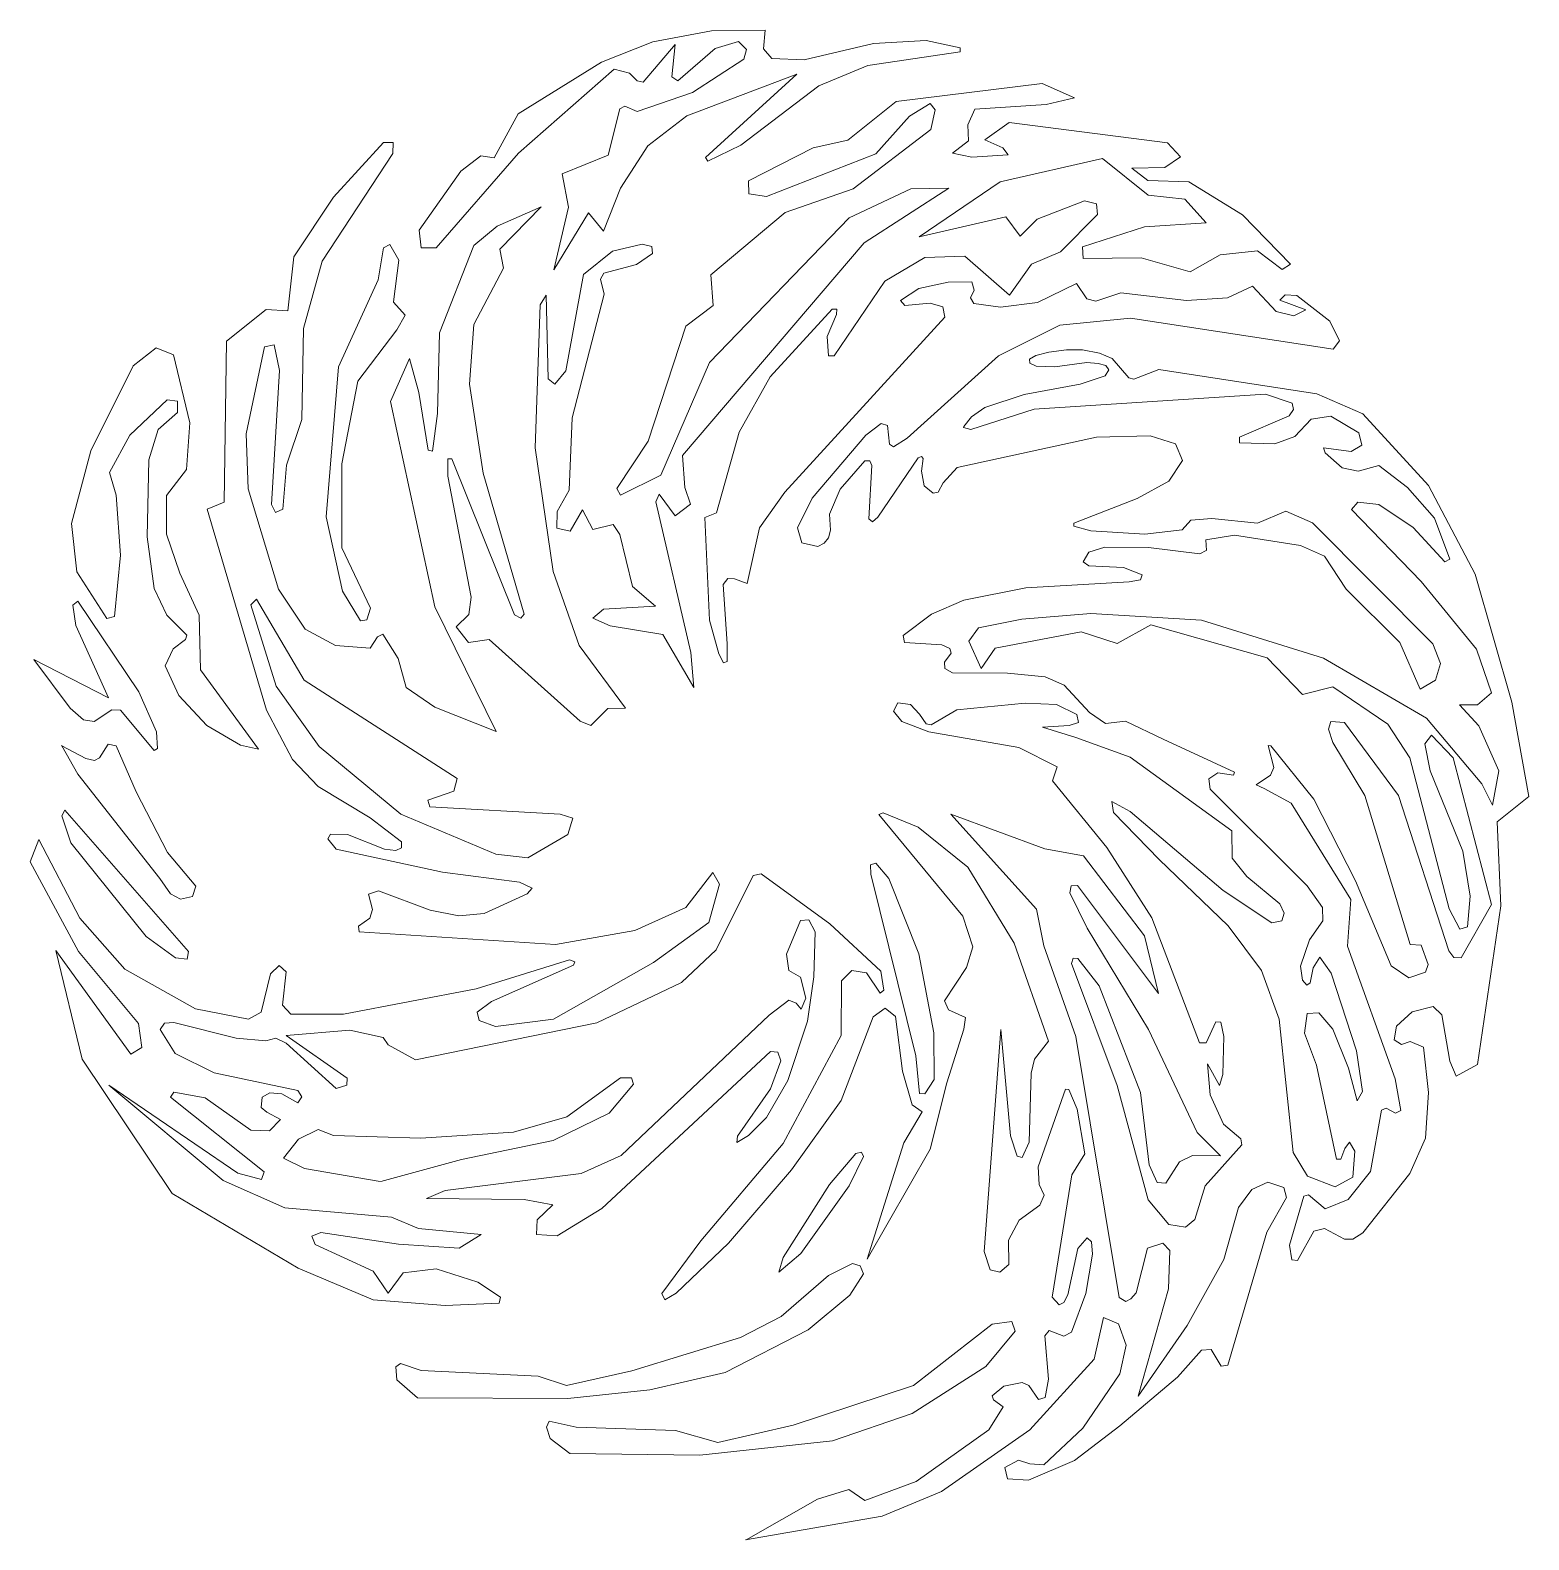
# Model space of a CAD drawing. Header units: millimetres. Extents: x -63086 to 144078, y -129912 to 13382.
# Drawn here: x 63668 to 64662, y -56157 to -55155 of the extents above; entities that cross this region are included whole.
import ezdxf

# ---------------------------------------------------------------- set-up
doc = ezdxf.new("R2010")
doc.units = ezdxf.units.MM
doc.layers.get('0').update_dxf_attribs({"lineweight": 0})
doc.layers.add('観葉植物', color=92, linetype='Continuous', lineweight=9)

# ---------------------------------------------------------------- blocks, each defined once
blk = doc.blocks.new('樹木平面（CAD素材.com）1d2430ac')
at = {"color": 0, "linetype": 'ByBlock', "lineweight": -2}
for points in [[(2.9, 483), (-70, 455.4), (-96, 435.5), (-114.1, 407.4), (-125.3, 378.9), (-135.3, 391), (-158.4, 353.3), (-148.6, 394.9), (-152.7, 417), (-122.3, 429.4), (-114.5, 460), (-111.1, 461.8), (-103.1, 458.4), (-66.3, 470.9), (-32.3, 493.1), (-30.5, 499.5), (-35.7, 504.7), (-51.3, 500.2), (-75.9, 478.7), (-80, 481.4), (-77.8, 502.7), (-99, 477.8), (-103.1, 478.7), (-108.1, 483.7), (-118.2, 486.5), (-181.7, 430.7), (-236.5, 367.9), (-246.3, 367.9), (-247.7, 379.6), (-220.1, 418.6), (-206.8, 428.9), (-197.9, 427.5), (-181.9, 456.8), (-126.6, 491), (-92.6, 504.5), (-53.6, 511.8), (-18.1, 512.3), (-19.1, 499.9), (-13.6, 493.5), (7.9, 492.6), (53.8, 503.4), (88.7, 505.4), (111.4, 500.6), (111.4, 497.9), (50.1, 488.8), (17.5, 475.3), (-34.1, 436), (-56.1, 425.3), (-57.7, 427.8), (2.9, 483)], [(274.8, 166.9), (274.4, 173.9), (293.5, 177.1), (337.2, 170.3), (353.2, 163.2), (367.5, 141.3), (403.2, 105.9), (416.7, 74.9), (426.9, 80.8), (430.2, 91.9), (425, 104.9), (345.2, 185.3), (327.6, 192.9), (308.8, 185), (278.4, 188.2), (264.5, 187.1), (258.6, 180.5), (233.9, 177.7), (198.1, 179.9), (186.7, 183), (186.9, 185), (228.9, 201.3), (249.8, 212.9), (258.9, 226.6), (254.3, 237.6), (237.4, 243.1), (201.9, 242), (109.4, 222), (100.1, 211.9), (96.8, 205.6), (93.4, 204.9), (87.5, 209.8), (85.6, 219.6), (86.8, 227.9), (85.7, 229.2), (83.5, 228.3), (56.8, 188.9), (53.1, 186), (50.7, 188), (52.8, 223.4), (51.5, 226.5), (48.2, 226.4), (31.7, 207.6), (24.7, 191.1), (25.3, 180.4), (23.9, 175.3), (21.1, 171.8), (16.9, 169.6), (6.3, 171.9), (3.5, 182), (13.1, 201.6), (48.8, 243.4), (58.9, 251.2), (63.2, 249.9), (64.4, 237.5), (67.2, 235.7), (76.1, 241.5), (136.8, 296), (177.5, 316.5), (224.4, 321.1), (359, 300.6), (363.1, 306.1), (356.7, 319.1), (334.7, 336.2), (327, 336.7), (323.6, 333), (340.7, 326.6), (332.9, 322.7), (321, 325.5), (305.3, 342.4), (288.8, 334.6), (261.6, 332.9), (218, 338), (201.3, 332.5), (195.5, 334), (188.6, 344.2), (162.8, 331.6), (138.1, 328.5), (120.4, 330.8), (118.3, 334.6), (120.7, 339.8), (119.2, 345.3), (103.5, 345.1), (84, 340.9), (71.7, 332.9), (74.6, 329.6), (91.5, 331.1), (99.9, 328.7), (101.1, 321.8), (-5.1, 205.6), (-21.7, 181.9), (-30.1, 144.9), (-38.3, 148), (-42.9, 148.3), (-45.9, 144.3), (-43.3, 105), (-43.3, 93.2), (-45.8, 92.4), (-48.7, 98.3), (-55.1, 120.7), (-58, 188.7), (-50.4, 191.8), (-35.3, 245.5), (-14.7, 282.2), (26.5, 327), (29.6, 327), (29.4, 323.6), (23, 309), (23.9, 296.2), (27.7, 296.1), (61.4, 345.7), (88, 361.4), (114.5, 362.3), (144.1, 336.3), (158.7, 357), (177.9, 365.2), (202.6, 390), (201.8, 397), (193.9, 399), (162.5, 386.8), (151.1, 375.6), (141.6, 388.4), (84.1, 375.1), (138, 411.6), (205.9, 427), (236.2, 402.8), (260.4, 400.2), (274.7, 384.3), (233.6, 381.7), (192.5, 368.4), (193, 360.7), (231.6, 361.2), (264, 351.9), (284, 363.2), (308.7, 365.8), (325.1, 353.5), (330.6, 357), (298.7, 389.6), (263.1, 411.5), (236, 412.5), (225.4, 420.7), (247.3, 421.1), (257.6, 428.3), (249, 437.5), (143.8, 450.9), (127.7, 439.6), (139.7, 434.1), (143.2, 429.6), (119.2, 427.9), (106.2, 430.7), (116.8, 438.9), (116.4, 449.5), (121.2, 459.8), (168.5, 462.9), (187.3, 467.3), (165.8, 476.9), (68.8, 464.9), (36.9, 439.2), (13.7, 434.1), (-29.2, 412.2), (-28.8, 403.6), (-17.2, 401.9), (55.4, 430.3), (77.7, 455.3), (91.4, 463.6), (94.8, 459.5), (91.8, 446.4), (40.4, 407), (-4.8, 391.3), (-54.2, 349.8), (-52.5, 329.6), (-70.6, 315.9), (-95.6, 239.5), (-116.5, 208), (-114.1, 203.5), (-87.4, 216.9), (-54.9, 291.6), (37.6, 387.8), (78.7, 407), (103.8, 407.4), (47.6, 371.1), (-73, 229.9), (-71.3, 208.7), (-67.5, 197.7), (-77.8, 189.8), (-88.4, 204.2), (-90.7, 199.1), (-67.4, 99.1), (-65.5, 76), (-85.9, 111), (-121, 116.9), (-132.5, 121.9), (-125.4, 127.9), (-90.9, 129.9), (-106, 142.9), (-114.6, 177.4), (-119, 184.1), (-132.5, 180.9), (-139.3, 193.9), (-147.5, 179.7), (-156.4, 181.8), (-156.2, 192.7), (-148.2, 206.9), (-146.2, 254.9), (-124.9, 337.1), (-127.4, 347.1), (-125.1, 351), (-103.4, 356.7), (-92.9, 364), (-93.2, 368.6), (-99.6, 370.2), (-119.4, 365.6), (-138.6, 350.1), (-150.3, 286.2), (-157.6, 277.2), (-162.1, 280.9), (-163.3, 336.4), (-167.4, 330), (-170.6, 235), (-158.7, 153), (-141.6, 103.9), (-110.8, 62.1), (-122.4, 61.9), (-133.8, 50.7), (-140.9, 53.6), (-201.2, 107.8), (-214.9, 105.9), (-223.1, 116.2), (-214.7, 124.4), (-213.1, 135.9), (-228.6, 216.3), (-228.6, 227.7), (-226.1, 227.7), (-184.5, 124.2), (-180.2, 121.9), (-178.1, 124.7), (-205.1, 218.3), (-214.2, 277.2), (-211.5, 317), (-191.6, 354.2), (-194.1, 367), (-166.7, 395.1), (-195.9, 382.1), (-211.5, 369.3), (-234.1, 311.3), (-235.5, 257.8), (-238.9, 232.9), (-241.6, 233.4), (-248, 271.8), (-254, 294.4), (-266.8, 265.8), (-237.3, 129.5), (-196.6, 46.8), (-237.3, 62.8), (-256.2, 76), (-261.7, 95.2), (-271.8, 111.4), (-275.4, 109.6), (-280.2, 102.1), (-303.1, 103.7), (-323.4, 114.6), (-341, 141.3), (-361.1, 207.8), (-362.5, 244.4), (-350.3, 302.1), (-344, 303.3), (-340.3, 286.4), (-345.6, 197.5), (-343, 192.1), (-338.2, 194.3), (-335.7, 223.6), (-325.5, 253.9), (-324.5, 314.2), (-312.1, 358.9), (-265.1, 430.4), (-264.9, 437.7), (-271.3, 437.7), (-304.6, 401.4), (-330.8, 361.8), (-334.9, 325.9), (-349.3, 326.9), (-375.5, 305.8), (-377, 198.9), (-388.3, 194.3), (-349, 60.8), (-331.8, 28.1), (-314.7, 10.1), (-280.1, -10.7), (-259.4, -26.6), (-259.4, -30.5), (-263.1, -32.2), (-270.7, -31.4), (-295.3, -21.7), (-306.5, -21.4), (-308.4, -24.5), (-302.7, -31.4), (-232.3, -46.6), (-181.1, -53.2), (-172.6, -57.2), (-176.1, -61), (-204.5, -74), (-221.3, -75.7), (-240.3, -71.8), (-274.6, -59), (-281.3, -61.2), (-278.7, -71.4), (-280.4, -77.3), (-288, -82.6), (-287.6, -86.2), (-157.2, -94.6), (-104.5, -85.5), (-70.6, -70.1), (-52.8, -46.9), (-48.4, -54.6), (-55.5, -80), (-92.1, -106.6), (-158.6, -144.2), (-197.1, -149.1), (-207.9, -145.2), (-209.2, -139.6), (-199.6, -132.6), (-145.3, -108.5), (-144.3, -106.1), (-147.8, -104.9), (-209.8, -124.2), (-297.8, -141), (-332.8, -141), (-338.4, -135), (-335.9, -112.8), (-340.7, -108.7), (-346.4, -114.2), (-352.6, -139.5), (-361, -144.3), (-396.2, -137.5), (-443, -111), (-472.9, -77.2), (-500.1, -24.9), (-505.8, -39.7), (-473.8, -99.3), (-433.9, -147.1), (-431.8, -163.1), (-439.1, -167.4), (-488.9, -98.6), (-471.3, -170.8), (-411.5, -259.9), (-327.9, -309.5), (-278.1, -330.5), (-230.4, -334.4), (-194.5, -332.8), (-193.6, -328.9), (-208.7, -318.8), (-236.3, -310.1), (-258.2, -312.7), (-268.3, -326.1), (-278.3, -311.5), (-316.7, -293.9), (-319, -288.4), (-313, -285.9), (-261.4, -293.7), (-221.2, -296.2), (-206.6, -287.3), (-248.2, -283.2), (-266, -275.7), (-336.8, -269.5), (-377.7, -251.4), (-453.7, -188.1), (-368.1, -246.4), (-352.3, -250.8), (-350.5, -245.5), (-412.6, -196), (-410.6, -192.8), (-389.6, -196.5), (-359.3, -218), (-347.1, -218.4), (-339.7, -210.8), (-348.8, -206.1), (-352.5, -202.9), (-351.9, -196), (-346.7, -193.1), (-338.8, -193.9), (-328.1, -199.7), (-325.5, -195.9), (-328.3, -191.5), (-383.8, -179.9), (-409.7, -167.1), (-419.5, -151.1), (-416.7, -146.8), (-410.6, -146.4), (-369.2, -156.9), (-349.4, -158.7), (-342.7, -156.9), (-336, -160.1), (-302.7, -190.2), (-295.7, -188.1), (-295.5, -183.4), (-335.9, -155.1), (-293.8, -151.6), (-271.6, -156.4), (-268.3, -161.3), (-250.1, -171.2), (-129.8, -146.7), (-73.5, -120), (-50.5, -98.3), (-26, -48.8), (-20.8, -47.7), (24.9, -80.9), (58.8, -112.4), (60.8, -125.1), (58.2, -126.9), (49.2, -113.5), (39.5, -112), (32.6, -118.8), (32.3, -155.1), (-6.2, -226.8), (-60.7, -291.5), (-86.6, -326.4), (-84.6, -330.6), (-77.2, -326.2), (-42.4, -292.9), (-0.6, -244.3), (32.5, -198.2), (53.7, -142.6), (61.5, -136.9), (68.5, -142.5), (73, -178.8), (79.4, -201.1), (86.1, -205.7), (74, -226.4), (49.6, -303.6), (91.4, -230.6), (102.6, -186.5), (113.8, -150.8), (114.9, -143.1), (103.7, -138.1), (101, -132.1), (115.6, -110), (119.7, -96.3), (113.1, -75.9), (57.4, -8.3), (60.3, -7.2), (83.6, -16.8), (116.5, -43.3), (147.3, -93.7), (170, -158.8), (160.6, -170.9), (158.5, -180.1), (157.2, -226), (152.6, -236), (149.2, -235.1), (144.8, -221.6), (138.3, -151.2), (127.2, -298.5), (131.3, -310.7), (137.7, -312.2), (143.6, -307.2), (143.5, -291), (150.5, -277.6), (164.3, -267.7), (167.2, -261), (163.9, -254), (163.1, -242.3), (181.2, -190.7), (183.5, -190.9), (189, -204.1), (194, -233.6), (185.4, -247.5), (172.4, -328.7), (177, -333.9), (180.2, -332.4), (182.9, -327.2), (189.5, -296.4), (195.7, -289.5), (198.5, -292.1), (199.1, -300.2), (194.7, -326.4), (185.2, -352.1), (180.1, -354.8), (170.5, -351), (167.6, -354.4), (170.1, -383.2), (167.8, -395.4), (163.4, -396.7), (156.9, -387.5), (152.5, -385.5), (140.3, -387.9), (132.5, -394.4), (133.5, -397), (139.8, -401.6), (130.3, -416.9), (82.2, -451.2), (48.2, -463.7), (37.4, -456.4), (16.7, -462.9), (-30.7, -489.8)], [(-264.8, 331.7), (-256.9, 323.2), (-262.4, 313.3), (-288.4, 279.2), (-299.1, 224.5), (-298.9, 168.6), (-279.9, 128.6), (-282.5, 120.8), (-286.6, 120.1), (-298.6, 139.8), (-309.3, 189.2), (-301.2, 288.7), (-274.8, 346.6), (-271.4, 367.9), (-267.2, 369.9), (-261.1, 359.6), (-264.8, 331.9), (-264.8, 331.8)], [(-354.3, 34.9), (-366.3, 37.7), (-388.5, 50.6), (-407.1, 70.6), (-416.2, 90.2), (-410.9, 101.5), (-402.8, 107.8), (-401.9, 110.7), (-415.2, 123.9), (-423.5, 141.7), (-428.3, 176), (-427, 227), (-420.9, 247.1), (-408.1, 258.5), (-408.1, 265.9), (-414.9, 266.8), (-439.8, 243.5), (-453.3, 218.6), (-448.7, 203.5), (-446, 163.8), (-449.9, 123.1), (-454.9, 121.7), (-474.8, 152.8), (-478.4, 184.8), (-465.6, 233), (-437.5, 289.4), (-422.2, 301.5), (-410.8, 296.7), (-399.8, 251.7), (-402.1, 220.6), (-415.4, 203.3), (-415.4, 177.7), (-406.5, 151.9), (-393.7, 124), (-392.8, 87.7), (-354.3, 34.9), (-354.4, 34.9)], [(113.9, 249.2), (118.9, 255.6), (127.7, 261.8), (153.9, 270.4), (190.9, 277.4), (207.7, 282.9), (210, 286.7), (208.1, 289.7), (202.9, 291.1), (195.4, 291.6), (174.2, 288.9), (161.7, 289.2), (157.5, 291.3), (157.4, 293.8), (161.6, 296.4), (170.3, 298.6), (181.9, 300.1), (192.5, 300), (203.9, 297.8), (212.3, 294.4), (223.4, 281.5), (226.7, 280.7), (243.3, 287.1), (348, 270.9), (378.7, 257.6), (422.1, 210.1), (453.1, 151.1), (477.4, 66.2), (488.7, 3.5), (467.8, -13.3), (470.2, -69.1), (454.8, -174.3), (440.6, -182.1), (436.3, -172.2), (431.1, -141.3), (425.2, -135.8), (411.3, -139.3), (401, -148.8), (399.5, -158), (404.2, -161.1), (410, -159), (418.8, -162.9), (422.1, -193), (420.3, -223.3), (409.8, -246.8), (378.6, -286.1), (371.9, -290.3), (366.4, -290.3), (353.2, -283.2), (346.1, -284.9), (335.2, -304.4), (331.5, -304), (330, -294.3), (339.5, -261.7), (342.5, -260.8), (353.5, -270.1), (368.8, -264), (383.6, -245.3), (391.1, -204.6), (394.1, -203.4), (400.2, -206.6), (403.9, -204.8), (400.1, -183.8), (368.5, -95.9), (370.7, -64.8), (331, -0.9), (313.2, 8.9), (307.9, 11.2), (317.3, 17.7), (319.5, 22.9), (315.7, 37.5), (317.6, 37.3), (346.1, 1.7), (373.8, -52.4), (397.5, -108.9), (409.1, -116.8), (420.3, -113.1), (421.9, -107.9), (417.4, -95.2), (410.1, -94.6), (380, 4.3), (358.8, 39.5), (355.8, 48.3), (357.4, 53.4), (366.4, 52.6), (402.2, 4.2), (435.7, -99), (438.9, -103.3), (443.9, -103.5), (464, -68.1), (438.6, 29.2), (424.2, 44.3), (419.7, 38.5), (423.3, 20.7), (444.9, -32.7), (449.9, -62.6), (448, -82.9), (443, -84.4), (435.9, -71), (409.9, 29.3), (395.3, 51.6), (358.7, 76.3), (338.6, 71.3), (315.2, 95.7), (237.8, 117.6), (215.6, 105.2), (191.6, 112.9), (134.5, 102), (125.3, 88.5), (117.1, 106.6), (123.6, 115.6), (152.4, 121.2), (198.1, 125), (271.5, 120.6), (352.4, 95.5), (420.9, 55.5), (457.5, 12), (464.7, -2.1), (468.8, 20.5), (455.5, 50.4), (442.8, 64.4), (454.8, 64.4), (464, 72.3), (454.1, 101.4), (417.4, 146.3), (371, 194.1), (375.3, 198.9), (389.3, 197.3), (412, 182.1), (433, 159.4), (436.3, 161.2), (426.1, 188.3), (408.2, 208.6), (389.3, 223.4), (375.4, 219.6), (364.9, 221.7), (353.5, 231.6), (352.4, 235.1), (370.9, 232.5), (377.9, 236.8), (376, 245), (357.3, 256.1), (344.4, 254), (333.5, 242.6), (320.1, 237.7), (296.7, 238.4), (296.7, 242.1), (329.7, 256.3), (332.5, 260.5), (331.6, 264.6), (313.9, 270.6), (160.4, 260.7), (118.4, 247.3), (113.5, 248.6), (113.8, 249.1)], [(-31.2, -489.9), (59.6, -474.1), (99, -457.9), (157.6, -416.8), (200.3, -369.9), (206.4, -342.3), (216.4, -346.6), (221.6, -360.6), (217.3, -379.8), (192.8, -415.8), (166.8, -440.1), (157.5, -439.4), (150, -437), (140.9, -441.8), (142.7, -449.4), (156.8, -450.3), (187.3, -437.3), (217.4, -414.3), (255.7, -381.9), (271.5, -363.9), (278, -363.6), (284.6, -374.6), (289, -374), (315, -285.7), (327.9, -262.6), (326.1, -255.9), (315.6, -252.5), (304.9, -257.4), (296.1, -269.3), (286.3, -303.7), (262, -347.7), (229.5, -394.6), (249.6, -323.2), (250.5, -297.8), (245.8, -293), (235.6, -296.2), (228.2, -325.9), (224.7, -330), (221.3, -331.7), (216.9, -329), (188.1, -155.8), (166.9, -95.5), (162.1, -71.2), (105.2, -8.2), (167.6, -31.1), (193.2, -35.9), (233.7, -89), (242.9, -127.3), (189.3, -55.6), (185.1, -55.8), (184.2, -60.3), (195.6, -83.8), (236.3, -151.1), (268.7, -219.6), (284.2, -235), (265.6, -234.8), (257, -239), (247.8, -253.2), (242.1, -252.6), (236.7, -240.9), (231.1, -192.9), (203.7, -122.1), (189.5, -103.9), (186.4, -103.8), (185.2, -107.3), (215.5, -188.2), (236.1, -264.2), (249.8, -280.5), (261, -282.4), (267.1, -277.3), (274, -254.9), (298.3, -227.6), (297.7, -223.7), (286.2, -213.9), (277.2, -194.4), (275.5, -174), (283.4, -188.2), (285.6, -180.9), (286.3, -155.8), (284.3, -146.2), (281, -146), (274.7, -160), (270.2, -160), (238.5, -76.9), (208.8, -30.4), (172.6, 14), (175.8, 23.3), (150.2, 36), (90.5, 46.5), (72.7, 53.3), (67.2, 60.2), (70.1, 65.8), (78.3, 64.7), (84.4, 58.2), (88.8, 51.8), (92.2, 51.2), (109.1, 61.1), (154.4, 65.5), (175.3, 64.6), (188.7, 57.9), (189.8, 52.6), (183.7, 50.6), (165.9, 49.5), (188.1, 42.7), (224.3, 29.7), (291.6, -19.3), (291.8, -37.4), (301.7, -49.5), (323.5, -67.6), (326.5, -73.8), (324.8, -79), (318.3, -80.2), (286, -58.8), (224.2, -6.4), (212, 0.2), (213.1, -7), (243.4, -38.2), (289.2, -82.4), (311.4, -111.9), (323, -144.2), (332.4, -232.8), (341.9, -248.5), (360.2, -255.6), (372, -249.2), (373.4, -231.9), (369.8, -225.9), (366.7, -230.1), (364, -237.1), (361.1, -237.1), (347.8, -174.8), (339.8, -153.5), (341.7, -140.4), (349.3, -140.1), (358.8, -151), (369.1, -176.8), (374.9, -198.5), (378.3, -192.3), (374.3, -165.2), (357.6, -113.7), (350.1, -103.1), (345.7, -110.1), (343.6, -120.1), (341.4, -121.6), (338.5, -118.4), (337.3, -109), (343.3, -91.5), (352.1, -78.9), (351.9, -70.2), (341.7, -55.7), (277.2, 8.4), (276.3, 15.4), (282.4, 19.2), (292.7, 17.7), (293.5, 19.7), (246.1, 41.6), (221, 53.6), (207.8, 52.1), (197.3, 59.4), (180.3, 77.4), (167.7, 83.1), (142.8, 85.4), (106.2, 85.7), (101.2, 88.6), (100.9, 92.7), (105.3, 98.7), (104.5, 101.9), (99.1, 104.2), (74.5, 105.9), (73.5, 110.5), (92.4, 124.7), (113.8, 133.9), (154.9, 142.1), (223.6, 146.1), (231, 147.3), (232.2, 150.7), (219.8, 155.5), (196.7, 156.7), (193.1, 159.3), (196.8, 165.7), (207.3, 169.1), (236.4, 168.8), (270.5, 164.6), (274.7, 166.8)], [(-484.9, 37.3), (-474.1, 18.4), (-419.7, -50.9), (-412.6, -61), (-406, -64.6), (-398.2, -62.8), (-395.9, -55.9), (-414.7, -33.6), (-435.4, 6.6), (-448.7, 37.3), (-454.1, 38.4), (-459.8, 29.2), (-463.2, 27.5), (-468.9, 28.8), (-484.9, 37.3), (-485, 37.4)], [(-482.8, -5.5), (-400.8, -99.4), (-401.7, -104.4), (-409.3, -103.5), (-428.9, -89.4), (-478.9, -27.2), (-484.9, -9.2), (-482.8, -5.5), (-482.7, -5.5)], [(-242.8, -263.2), (-230.4, -258), (-140.2, -246.6), (-113.7, -234.8), (-15.4, -141.5), (-2.4, -131.6), (2.6, -133.7), (5.8, -137.7), (9, -130.4), (5.5, -116.4), (-2.4, -112), (-3.8, -101), (5.3, -78.8), (11, -78.3), (15.1, -86.2), (14.2, -116.2), (10, -145.6), (-2.9, -184.9), (-17.1, -209.6), (-29.1, -221.4), (-36.8, -226.2), (-36.5, -221.9), (-14.6, -190.5), (-7.6, -172), (-9.6, -166.2), (-14.6, -165.7), (-126.5, -269.9), (-156, -288), (-169.7, -287.3), (-169.3, -277.4), (-159, -267.5), (-177.9, -264), (-242.8, -263.2), (-242.5, -263.3)], [(-273.2, -252.1), (-219.6, -237.5), (-158.8, -224.9), (-121.6, -206.7), (-105.4, -187.5), (-106.7, -183.1), (-114.1, -183.1), (-149.7, -209.2), (-185.1, -219.2), (-246.5, -223.3), (-304.5, -221.5), (-314.6, -217.4), (-327.8, -224), (-337.7, -236.6), (-323.7, -243.4), (-273.5, -252), (-273.5, -252.1)], [(-248.7, -395.7), (-149.1, -396), (-94.5, -390.3), (-44.5, -378.8), (10.4, -350.4), (38.1, -327.4), (47.2, -313.4), (45, -307.9), (40, -306.4), (23.9, -314.5), (-7.5, -341.7), (-34.4, -355.5), (-106.5, -377.7), (-150, -387.4), (-168.6, -381.3), (-246.3, -377.4), (-260.1, -372.9), (-263.2, -375), (-262.4, -383.6), (-248.7, -395.7), (-248.7, -395.7)], [(-147.6, -432.5), (-61.3, -433.8), (26.6, -424.2), (79.6, -406), (128.3, -374.9), (147.9, -351.4), (145.6, -345), (132.6, -346.8), (80.3, -387.5), (0.6, -413.7), (-49.4, -425.2), (-77.5, -417.4), (-143.5, -415.1), (-161.3, -411.1), (-163.2, -415.2), (-160.8, -422.6), (-147.6, -432.5), (-147.6, -432.1)]]:
    blk.add_lwpolyline(points, dxfattribs=at)
for points in [[(-453.9, 69.1), (-475.6, 117), (-477.5, 130.5), (-474.1, 133.2), (-433.8, 73), (-421.9, 46.4), (-421.4, 35.4), (-423.6, 34), (-446, 60.9), (-451.6, 61.1), (-463.3, 53.4), (-470.4, 54.5), (-479.3, 62.2), (-503.5, 94.6)], [(-359.5, 130.9), (-342.6, 76.8), (-314.1, 36.8), (-259.9, -8.2), (-196.9, -34.7), (-175.6, -37.2), (-149.1, -21.7), (-145.7, -10.9), (-154.2, -8.2), (-240.7, -3.4), (-241.9, 1.2), (-224.7, 7.1), (-222.5, 15.6), (-324.1, 80.7), (-355.6, 134.6)], [(88, -193.9), (94.1, -184.3), (93.8, -153.4), (84, -100.9), (64.1, -50.8), (55.4, -40.7), (51.9, -41.8), (52, -47.9), (82, -168.5), (84.4, -193.5)], [(5.7, -299.8), (37.8, -255), (47.2, -235.4), (45.8, -232.6), (42.2, -233.5), (24.6, -254), (-6.2, -302.5), (-8.9, -312.1)]]:
    blk.add_lwpolyline(points, close=True, dxfattribs=at)

msp = doc.modelspace()

# ---------------------------------------------------------------- block references
at = {"layer": '観葉植物', "ltscale": 10}
msp.add_blockref('樹木平面（CAD素材.com）1d2430ac', (64173.3368, -55667.4028), dxfattribs=at)

doc.saveas('drawing.dxf')
